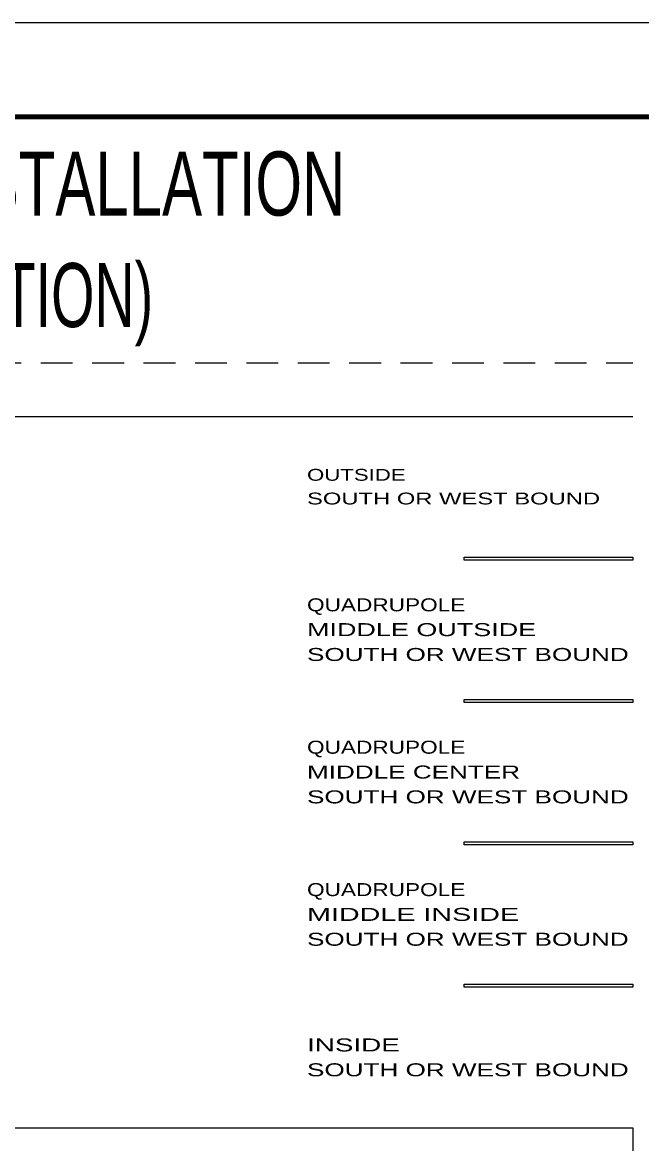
# Model space of a CAD drawing. Extents: x -7.2 to 22.3, y -5 to 5.8.
# Drawn here: x -1.65 to 1.51, y 0.04 to 5.75 of the extents above; entities that cross this region are included whole.
import ezdxf
from ezdxf.enums import TextEntityAlignment as Align

# ---------------------------------------------------------------- set-up
doc = ezdxf.new("R2010")
doc.units = 0
doc.header["$LTSCALE"] = 0.027
doc.linetypes.add('LONG_DASHED', pattern=[7.5, 6, -1.5])
doc.layers.add('1', color=7, linetype='Continuous', lineweight=13)

msp = doc.modelspace()

# ---------------------------------------------------------------- linework, layer by layer
at = {"layer": '1', "linetype": 'LONG_DASHED', "lineweight": 25}
msp.add_line((-6.27286, 4.01935), (1.46004, 4.01935), dxfattribs=at)
at = {"layer": '1', "lineweight": 25}
for p, q in [((-6.27286, 3.74566), (1.46004, 3.74566)), ((-6.27286, 0.11943), (1.46004, 0.11943))]:
    msp.add_line(p, q, dxfattribs=at)
for points in [[(6.58439, 5.75421), (6.58439, -4.87079), (-7.16561, -4.87079), (-7.16561, 5.75421)], [(0.60076, 3.02761), (1.46004, 3.02761), (1.46004, 3.01252), (0.60076, 3.01252)], [(0.60076, 2.30293), (1.46004, 2.30293), (1.46004, 2.28794), (0.60076, 2.28794)], [(0.60076, 1.57714), (1.46004, 1.57714), (1.46004, 1.56205), (0.60076, 1.56205)], [(0.60076, 0.85115), (1.46004, 0.85115), (1.46004, 0.83606), (0.60076, 0.83606)], [(-6.27286, 0.11943), (1.46004, 0.11943), (1.46004, -0.12519), (-6.27286, -0.12519)]]:
    msp.add_lwpolyline(points, close=True, dxfattribs=at)
at = {"layer": '1', "lineweight": 106}
msp.add_lwpolyline([(-7.01184, -4.33875), (6.39292, -4.33875), (6.39292, 5.2724), (-7.01184, 5.2724)], close=True, dxfattribs=at)

# ---------------------------------------------------------------- texts
at = {"layer": '1'}
for s, width, p in [('TEN LANE TYPE "F" INSTALLATION', 0.7, (-2.56778, 4.76949)), ('(MEDIAN TERMINATION)', 0.65, (-2.64783, 4.20097))]:
    msp.add_text(s, height=0.3266, dxfattribs=dict(at, width=width)).set_placement(p, align=Align.CENTER)
for s, height, width, p in [('OUTSIDE', 0.06039, 1.4, (-0.19997, 3.41763)), ('SOUTH OR WEST BOUND', 0.06039, 1.5, (-0.19997, 3.29678)), ('QUADRUPOLE', 0.06629, 1.3, (-0.19997, 2.75191)), ('MIDDLE OUTSIDE', 0.06629, 1.55, (-0.19997, 2.62543)), ('SOUTH OR WEST BOUND', 0.06629, 1.5, (-0.19997, 2.49875)), ('QUADRUPOLE', 0.06629, 1.3, (-0.19997, 2.02602)), ('MIDDLE CENTER', 0.06629, 1.5, (-0.19997, 1.89954)), ('SOUTH OR WEST BOUND', 0.06629, 1.5, (-0.19997, 1.77286)), ('QUADRUPOLE', 0.06629, 1.3, (-0.19997, 1.30003)), ('MIDDLE INSIDE', 0.06629, 1.65, (-0.19997, 1.17365)), ('SOUTH OR WEST BOUND', 0.06629, 1.5, (-0.19997, 1.04706)), ('INSIDE', 0.06629, 1.6, (-0.19997, 0.50813)), ('SOUTH OR WEST BOUND', 0.06629, 1.5, (-0.19997, 0.38145))]:
    msp.add_text(s, height=height, dxfattribs=dict(at, width=width)).set_placement(p)

doc.saveas('drawing.dxf')
